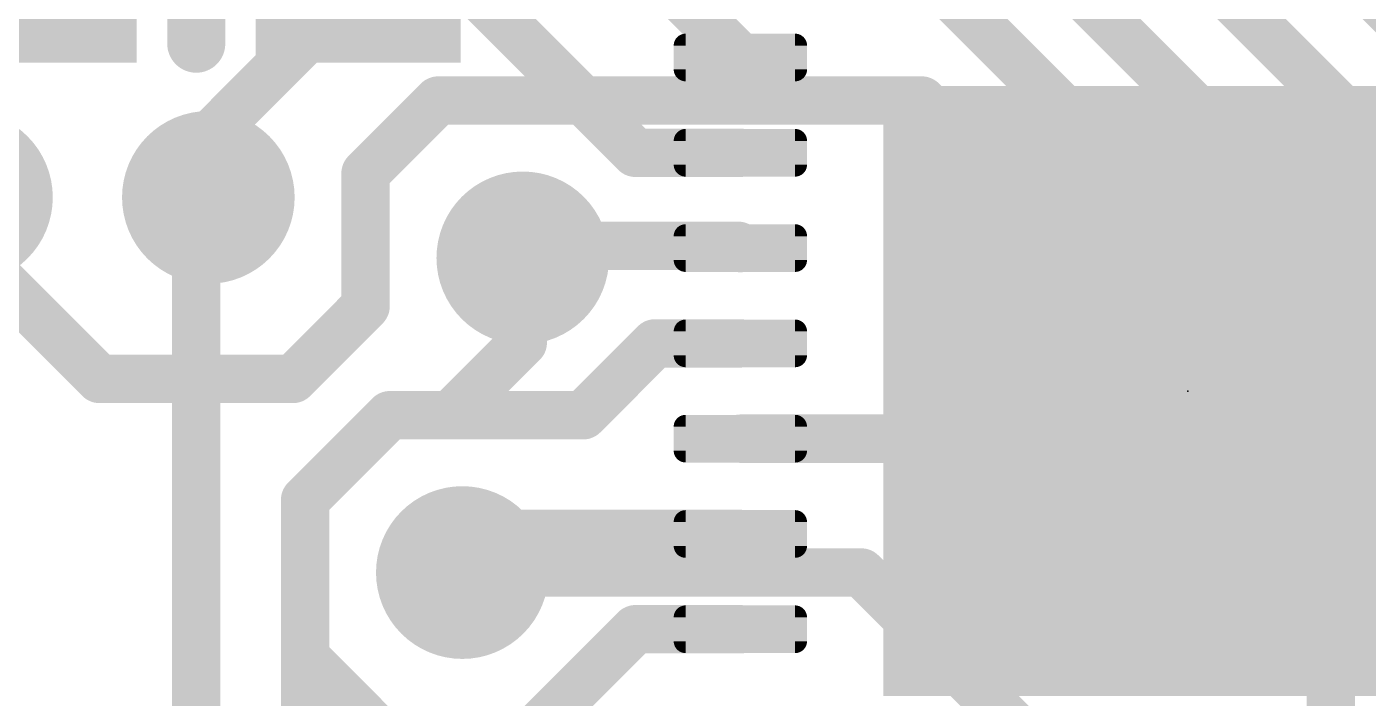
# Model space of a CAD drawing. Extents: x -6.8 to 60.3, y -8.9 to 34.9.
# Drawn here: x 23.11 to 30.16, y 11.6 to 15.12 of the extents above; entities that cross this region are included whole.
import ezdxf

# ---------------------------------------------------------------- set-up
doc = ezdxf.new("R2010")
doc.units = 0
for name, color, linetype in [('1', 12, 'CONTINUOUS'), ('16', 132, 'CONTINUOUS'), ('18', 110, 'CONTINUOUS'), ('21', 40, 'CONTINUOUS'), ('23', 40, 'CONTINUOUS')]:
    doc.layers.add(name, color=color, linetype=linetype)

# ---------------------------------------------------------------- blocks, each defined once
blk = doc.blocks.new('RECT')
blk.add_solid([(-0.5, -0.5), (0.5, -0.5), (-0.5, 0.5), (0.5, 0.5)])
blk = doc.blocks.new('RECT112000X40000R50')
at = {"const_width": 0.0625}
blk.add_lwpolyline([(0.3188, -0.0625), (0.3188, 0.0625, 0.4142), (0.2875, 0.0938), (-0.2875, 0.0938, 0.4142), (-0.3188, 0.0625), (-0.3188, -0.0625, 0.4142), (-0.2875, -0.0938), (0.2875, -0.0938, 0.4142)], format="xyb", close=True, dxfattribs=at)
blk.add_solid([(-0.3031, -0.0781), (0.3031, -0.0781), (-0.3031, 0.0781), (0.3031, 0.0781)])
blk = doc.blocks.new('ROUNDV')
at = {"const_width": 0.5}
blk.add_lwpolyline([(0, -0.25, 1), (0, 0.25, 1), (0, -0.25)], format="xyb", dxfattribs=at)

msp = doc.modelspace()

# ---------------------------------------------------------------- linework, layer by layer
at = {"layer": '1', "const_width": 0.254}
for points in [[(26.86, 14.958), (26.035, 15.783)], [(26.309, 14.458), (25.3365, 15.4305)], [(26.86, 14.458), (26.309, 14.458)], [(24.003, 14.1605), (24.0665, 14.224)], [(24.003, 11.176), (24.003, 14.1605)], [(26.848, 13.97), (25.654, 13.97)], [(25.654, 13.97), (25.7175, 13.9065)], [(26.848, 13.97), (26.86, 13.958)], [(26.412, 13.458), (26.035, 13.081)], [(26.86, 13.458), (26.412, 13.458)], [(31.56, 13.458), (29.21, 13.458)], [(29.21, 13.458), (29.21, 13.208)], [(29.21, 12.958), (29.21, 13.208)], [(29.21, 12.573), (29.21, 13.208)], [(24.5745, 12.6365), (25.019, 13.081)], [(25.019, 13.081), (26.035, 13.081)], [(26.86, 12.958), (29.21, 12.958)], [(24.5745, 10.9855), (24.5745, 12.6365)], [(28.702, 12.573), (28.956, 12.573)], [(28.956, 12.573), (29.21, 12.573)], [(28.956, 12.192), (28.956, 12.573)], [(29.21, 12.458), (29.21, 12.573)], [(25.6025, 12.458), (25.4, 12.2555)], [(25.6025, 12.458), (26.86, 12.458)], [(31.56, 12.458), (29.21, 12.458)], [(26.309, 11.958), (24.257, 9.906)], [(26.86, 11.958), (26.309, 11.958)]]:
    msp.add_lwpolyline(points, dxfattribs=at)
at = {"layer": '1', "const_width": 0.127}
for points in [[(26.8151, 14.9131, 1), (26.9049, 15.0029)], [(26.309, 14.5215, 1), (26.309, 14.3945)], [(26.86, 14.3945, 1), (26.86, 14.5215)], [(26.2641, 14.4131, 1), (26.3539, 14.5029)], [(24.1114, 14.1791, 1), (24.0216, 14.2689)], [(24.0665, 14.1605, 1), (23.9395, 14.1605)], [(23.9581, 14.2054, 1), (24.0479, 14.1156)], [(25.654, 14.0335, 1), (25.654, 13.9065)], [(25.6989, 14.0149, 1), (25.6091, 13.9251)], [(26.8929, 14.0149, 1), (26.8031, 13.9251)], [(26.848, 13.9065, 1), (26.848, 14.0335)], [(26.8151, 13.9131, 1), (26.9049, 14.0029)], [(25.6726, 13.8616, 1), (25.7624, 13.9514)], [(26.412, 13.5215, 1), (26.412, 13.3945)], [(26.4569, 13.4131, 1), (26.3671, 13.5029)], [(26.86, 13.3945, 1), (26.86, 13.5215)], [(29.21, 13.5215, 1), (29.21, 13.3945)], [(29.2735, 13.458, 1), (29.1465, 13.458)], [(29.2735, 13.208, 1), (29.1465, 13.208)], [(29.2735, 13.208, 1), (29.1465, 13.208)], [(29.1465, 13.208, 1), (29.2735, 13.208)], [(25.019, 13.1445, 1), (25.019, 13.0175)], [(25.0639, 13.0361, 1), (24.9741, 13.1259)], [(25.9901, 13.1259, 1), (26.0799, 13.0361)], [(26.035, 13.0175, 1), (26.035, 13.1445)], [(26.86, 13.0215, 1), (26.86, 12.8945)], [(29.21, 12.8945, 1), (29.21, 13.0215)], [(29.1465, 12.958, 1), (29.2735, 12.958)], [(24.638, 12.6365, 1), (24.511, 12.6365)], [(24.5296, 12.6814, 1), (24.6194, 12.5916)], [(28.702, 12.6365, 1), (28.702, 12.5095)], [(28.956, 12.6365, 1), (28.956, 12.5095)], [(29.0195, 12.573, 1), (28.8925, 12.573)], [(28.956, 12.5095, 1), (28.956, 12.6365)], [(29.2735, 12.573, 1), (29.1465, 12.573)], [(29.21, 12.5095, 1), (29.21, 12.6365)], [(29.1465, 12.573, 1), (29.2735, 12.573)], [(25.6025, 12.5215, 1), (25.6025, 12.3945)], [(25.6474, 12.4131, 1), (25.5576, 12.5029)], [(26.86, 12.3945, 1), (26.86, 12.5215)], [(29.21, 12.5215, 1), (29.21, 12.3945)], [(29.1465, 12.458, 1), (29.2735, 12.458)], [(25.3551, 12.3004, 1), (25.4449, 12.2106)], [(28.8925, 12.192, 1), (29.0195, 12.192)], [(26.309, 12.0215, 1), (26.309, 11.8945)], [(26.3539, 11.9131, 1), (26.2641, 12.0029)], [(26.86, 11.8945, 1), (26.86, 12.0215)]]:
    msp.add_lwpolyline(points, format="xyb", dxfattribs=at)
at = {"layer": '16', "const_width": 0.254}
for points in [[(27.94, 16.764), (31.496, 13.208)], [(28.829, 16.637), (32.004, 13.462)], [(27.813, 16.129), (30.988, 12.954)], [(24.8285, 15.3035), (24.0665, 14.5415)], [(27.94, 15.3035), (30.48, 12.7635)], [(25.273, 14.732), (24.892, 14.351)], [(27.813, 14.732), (25.273, 14.732)], [(29.96, 12.585), (27.813, 14.732)], [(24.0665, 14.5415), (24.0665, 14.224)], [(24.892, 14.351), (24.892, 13.6525)], [(23.495, 13.2715), (22.7965, 13.97)], [(25.7175, 13.462), (25.7175, 13.9065)], [(24.892, 13.6525), (24.511, 13.2715)], [(25.3365, 13.081), (25.7175, 13.462)], [(24.511, 13.2715), (23.495, 13.2715)], [(24.5745, 12.6365), (25.019, 13.081)], [(25.019, 13.081), (25.3365, 13.081)], [(24.5745, 11.811), (24.5745, 12.6365)], [(29.96, 8.3305), (29.96, 12.585)], [(27.4955, 12.2555), (25.4, 12.2555)], [(29.1465, 10.6045), (27.4955, 12.2555)], [(24.9555, 11.43), (24.5745, 11.811)]]:
    msp.add_lwpolyline(points, dxfattribs=at)
at = {"layer": '16', "const_width": 0.127}
for points in [[(25.273, 14.7955, 1), (25.273, 14.6685)], [(25.3179, 14.6871, 1), (25.2281, 14.7769)], [(27.8579, 14.7769, 1), (27.7681, 14.6871)], [(27.813, 14.6685, 1), (27.813, 14.7955)], [(24.13, 14.5415, 1), (24.003, 14.5415)], [(24.0216, 14.5864, 1), (24.1114, 14.4966)], [(24.9555, 14.351, 1), (24.8285, 14.351)], [(24.8471, 14.3959, 1), (24.9369, 14.3061)], [(24.003, 14.224, 1), (24.13, 14.224)], [(25.781, 13.9065, 1), (25.654, 13.9065)], [(24.9369, 13.6076, 1), (24.8471, 13.6974)], [(24.8285, 13.6525, 1), (24.9555, 13.6525)], [(25.654, 13.462, 1), (25.781, 13.462)], [(25.7624, 13.4171, 1), (25.6726, 13.5069)], [(23.495, 13.335, 1), (23.495, 13.208)], [(24.511, 13.208, 1), (24.511, 13.335)], [(23.4501, 13.2266, 1), (23.5399, 13.3164)], [(24.4661, 13.3164, 1), (24.5559, 13.2266)], [(25.019, 13.1445, 1), (25.019, 13.0175)], [(25.0639, 13.0361, 1), (24.9741, 13.1259)], [(25.2916, 13.1259, 1), (25.3814, 13.0361)], [(25.3365, 13.0175, 1), (25.3365, 13.1445)], [(24.638, 12.6365, 1), (24.511, 12.6365)], [(24.5296, 12.6814, 1), (24.6194, 12.5916)], [(30.0235, 12.585, 1), (29.8965, 12.585)], [(29.9151, 12.5401, 1), (30.0049, 12.6299)], [(25.4, 12.319, 1), (25.4, 12.192)], [(27.5404, 12.3004, 1), (27.4506, 12.2106)], [(27.4955, 12.192, 1), (27.4955, 12.319)], [(24.6194, 11.8559, 1), (24.5296, 11.7661)], [(24.511, 11.811, 1), (24.638, 11.811)]]:
    msp.add_lwpolyline(points, format="xyb", dxfattribs=at)
at = {"layer": '21', "const_width": 0.3048}
msp.add_lwpolyline([(24.003, 15.8305), (24.003, 15.0305)], dxfattribs=at)
at = {"layer": '21', "const_width": 0.1524}
msp.add_lwpolyline([(23.9268, 15.0305, 1), (24.0792, 15.0305)], format="xyb", dxfattribs=at)
at = {"layer": '23'}
msp.add_point((29.21, 13.208), dxfattribs=at)

# ---------------------------------------------------------------- block references
at = {"layer": '1', "xscale": 1.075}
for p in [(23.153, 15.4305), (24.853, 15.4305)]:
    msp.add_blockref('RECT', p, dxfattribs=at)
at = {"layer": '1', "rotation": 180}
for p in [(26.86, 14.958), (26.86, 14.458), (26.86, 13.958), (26.86, 13.458), (26.86, 12.958), (26.86, 12.458), (26.86, 11.958)]:
    msp.add_blockref('RECT112000X40000R50', p, dxfattribs=at)
at = {"layer": '1', "xscale": 3.2, "yscale": 3.2, "rotation": 180}
msp.add_blockref('RECT', (29.21, 13.208), dxfattribs=at)
at = {"layer": '18', "xscale": 0.9064, "yscale": 0.9064}
for p in [(22.7965, 14.224), (22.7965, 14.224), (24.0665, 14.224), (24.0665, 14.224), (25.7175, 13.9065), (25.7175, 13.9065), (25.4, 12.2555), (25.4, 12.2555), (28.956, 12.192), (28.956, 12.192)]:
    msp.add_blockref('ROUNDV', p, dxfattribs=at)

doc.saveas('drawing.dxf')
